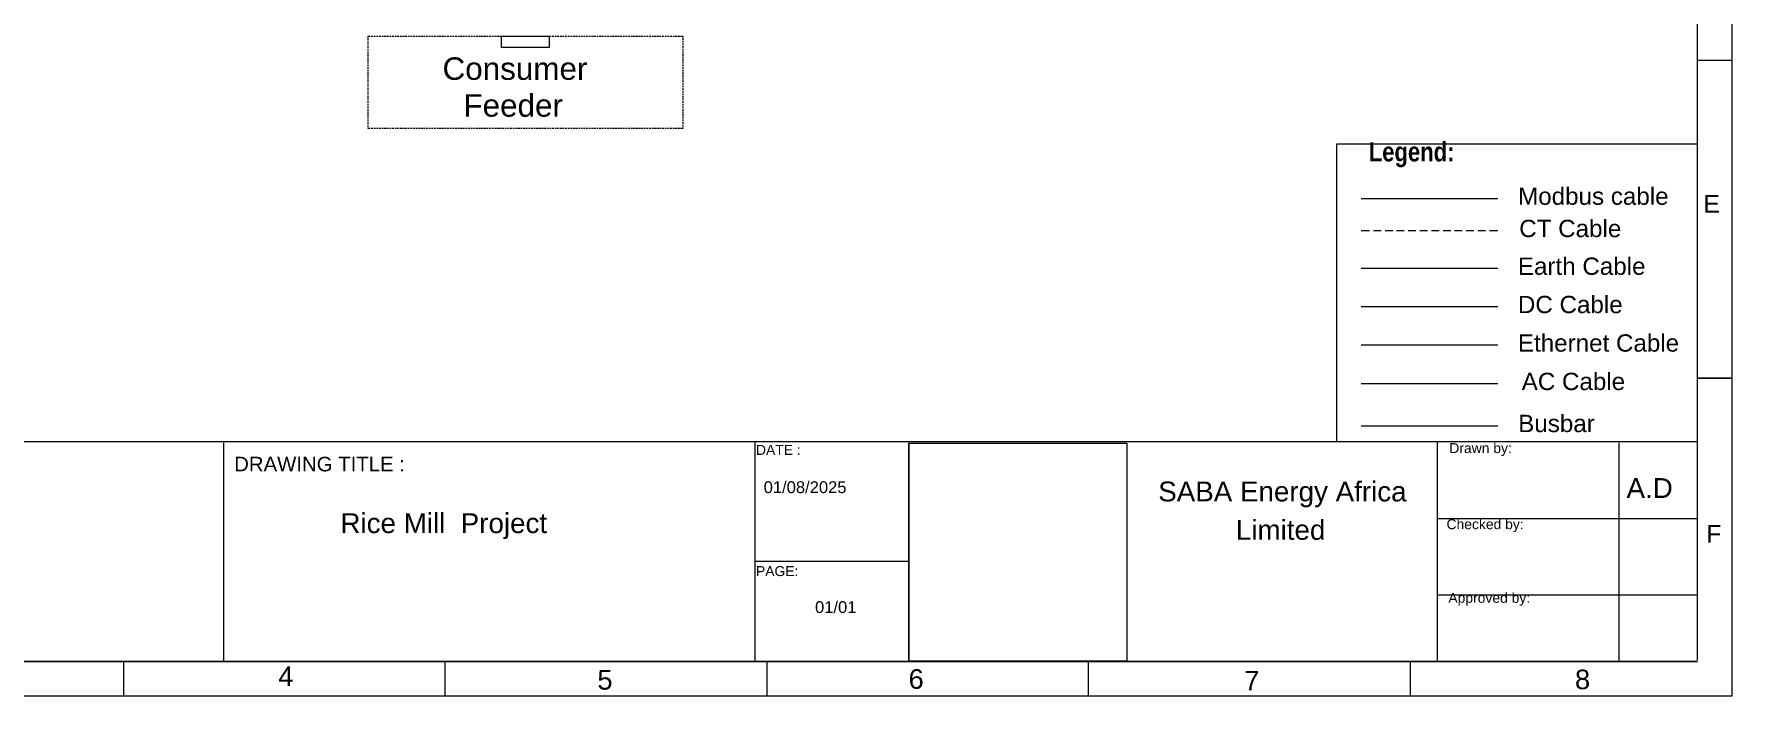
# Model space of a CAD drawing. Header units: millimetres. Extents: x 3842 to 4578, y 1789 to 2334.
# Drawn here: x 4092.7 to 4578.4, y 1788.8 to 1978.2 of the extents above; entities that cross this region are included whole.
import ezdxf

# ---------------------------------------------------------------- set-up
doc = ezdxf.new("R2010")
doc.units = ezdxf.units.MM
for name, color, linetype in [('PDF2_PDF_0', 7, 'Continuous'), ('PDF2_PDF_Communication Cable', 6, 'Continuous'), ('PDF2_PDF_Communication Cables', 4, 'Continuous'), ('PDF2_PDF_DC Wires', 1, 'Continuous'), ('PDF2_PDF_GRID_TEXT', 7, 'Continuous'), ('PDF2_PDF_P_0', 7, 'Continuous'), ('PDF2_PDF_PDF2_0', 5, 'Continuous'), ('PDF2_PDF_PDF2_ramp', 5, 'Continuous'), ('PDF2_PDF_PDF8_Geometry', 5, 'Continuous'), ('PDF2_PDF_WIRES', 3, 'Continuous'), ('PDF2_Text', 7, 'Continuous')]:
    doc.layers.add(name, color=color, linetype=linetype)
doc.styles.add('PDF Arial Narrow Bold', font='ARIALNB.TTF')
doc.styles.add('PDF ArialMT', font='arial.ttf')

msp = doc.modelspace()

# ---------------------------------------------------------------- linework, layer by layer
at = {"layer": 'PDF2_PDF_0', "lineweight": 0}
for points in [[(4188.32, 1977.26), (4188.32, 1977.61), (4188.94, 1977.61)], [(4188.32, 1976.52), (4188.32, 1977.02)], [(4189.18, 1977.61), (4189.68, 1977.61)], [(4189.95, 1977.61), (4190.42, 1977.61)], [(4190.69, 1977.61), (4191.19, 1977.61)], [(4191.43, 1977.61), (4191.93, 1977.61)], [(4192.2, 1977.61), (4192.67, 1977.61)], [(4192.94, 1977.61), (4193.44, 1977.61)], [(4193.68, 1977.61), (4194.18, 1977.61)], [(4194.42, 1977.61), (4194.93, 1977.61)], [(4195.19, 1977.61), (4195.7, 1977.61)], [(4195.93, 1977.61), (4196.44, 1977.61)], [(4196.67, 1977.61), (4197.18, 1977.61)], [(4197.44, 1977.61), (4197.92, 1977.61)], [(4198.18, 1977.61), (4198.69, 1977.61)], [(4198.92, 1977.61), (4199.43, 1977.61)], [(4199.69, 1977.61), (4200.2, 1977.61)], [(4200.43, 1977.61), (4200.94, 1977.61)], [(4201.17, 1977.61), (4201.68, 1977.61)], [(4201.94, 1977.61), (4202.45, 1977.61)], [(4202.69, 1977.61), (4203.19, 1977.61)], [(4203.43, 1977.61), (4203.93, 1977.61)], [(4204.2, 1977.61), (4204.67, 1977.61)], [(4204.94, 1977.61), (4205.44, 1977.61)], [(4205.68, 1977.61), (4206.18, 1977.61)], [(4206.42, 1977.61), (4206.92, 1977.61)], [(4207.19, 1977.61), (4207.69, 1977.61)], [(4207.93, 1977.61), (4208.43, 1977.61)], [(4208.67, 1977.61), (4209.17, 1977.61)], [(4209.44, 1977.61), (4209.94, 1977.61)], [(4210.18, 1977.61), (4210.68, 1977.61)], [(4210.95, 1977.61), (4211.42, 1977.61)], [(4211.69, 1977.61), (4212.19, 1977.61)], [(4212.43, 1977.61), (4212.93, 1977.61)], [(4213.17, 1977.61), (4213.67, 1977.61)], [(4213.94, 1977.61), (4214.44, 1977.61)], [(4214.68, 1977.61), (4215.18, 1977.61)], [(4215.42, 1977.61), (4215.93, 1977.61)], [(4216.19, 1977.61), (4216.67, 1977.61)], [(4216.93, 1977.61), (4217.44, 1977.61)], [(4217.67, 1977.61), (4218.18, 1977.61)], [(4218.44, 1977.61), (4218.92, 1977.61)], [(4219.18, 1977.61), (4219.69, 1977.61)], [(4219.92, 1977.61), (4220.43, 1977.61)], [(4220.66, 1977.61), (4221.2, 1977.61)], [(4221.43, 1977.61), (4221.94, 1977.61)], [(4222.17, 1977.61), (4222.68, 1977.61)], [(4222.94, 1977.61), (4223.42, 1977.61)], [(4223.69, 1977.61), (4224.19, 1977.61)], [(4224.43, 1977.61), (4224.93, 1977.61)], [(4225.17, 1977.61), (4225.67, 1977.61)], [(4225.94, 1977.61), (4226.44, 1977.61)], [(4226.68, 1977.61), (4227.18, 1977.61)], [(4227.42, 1977.61), (4227.92, 1977.61)], [(4228.19, 1977.61), (4228.69, 1977.61)], [(4228.93, 1977.61), (4229.43, 1977.61)], [(4229.7, 1977.61), (4230.17, 1977.61)], [(4230.44, 1977.61), (4230.91, 1977.61)], [(4231.18, 1977.61), (4231.68, 1977.61)], [(4231.92, 1977.61), (4232.42, 1977.61)], [(4232.66, 1977.61), (4233.19, 1977.61)], [(4233.43, 1977.61), (4233.93, 1977.61)], [(4234.17, 1977.61), (4234.67, 1977.61)], [(4234.94, 1977.61), (4235.41, 1977.61)], [(4235.68, 1977.61), (4236.18, 1977.61)], [(4236.42, 1977.61), (4236.92, 1977.61)], [(4237.19, 1977.61), (4237.67, 1977.61)], [(4237.93, 1977.61), (4238.44, 1977.61)], [(4238.67, 1977.61), (4239.18, 1977.61)], [(4239.41, 1977.61), (4239.95, 1977.61)], [(4240.18, 1977.61), (4240.69, 1977.61)], [(4240.92, 1977.61), (4241.43, 1977.61)], [(4241.69, 1977.61), (4242.17, 1977.61)], [(4242.43, 1977.61), (4242.91, 1977.61)], [(4243.17, 1977.61), (4243.68, 1977.61)], [(4243.92, 1977.61), (4244.42, 1977.61)], [(4244.69, 1977.61), (4245.19, 1977.61)], [(4245.43, 1977.61), (4245.93, 1977.61)], [(4246.17, 1977.61), (4246.67, 1977.61)], [(4246.94, 1977.61), (4247.44, 1977.61)], [(4247.68, 1977.61), (4248.18, 1977.61)], [(4248.45, 1977.61), (4248.92, 1977.61)], [(4249.19, 1977.61), (4249.66, 1977.61)], [(4249.93, 1977.61), (4250.43, 1977.61)], [(4250.67, 1977.61), (4251.17, 1977.61)], [(4251.41, 1977.61), (4251.94, 1977.61)], [(4252.18, 1977.61), (4252.68, 1977.61)], [(4252.92, 1977.61), (4253.42, 1977.61)], [(4253.69, 1977.61), (4254.16, 1977.61)], [(4254.43, 1977.61), (4254.93, 1977.61)], [(4255.17, 1977.61), (4255.67, 1977.61)], [(4255.94, 1977.61), (4256.41, 1977.61)], [(4256.68, 1977.61), (4257.18, 1977.61)], [(4257.42, 1977.61), (4257.92, 1977.61)], [(4258.16, 1977.61), (4258.69, 1977.61)], [(4258.93, 1977.61), (4259.44, 1977.61)], [(4259.67, 1977.61), (4260.18, 1977.61)], [(4260.44, 1977.61), (4260.92, 1977.61)], [(4261.18, 1977.61), (4261.66, 1977.61)], [(4261.92, 1977.61), (4262.43, 1977.61)], [(4262.66, 1977.61), (4263.17, 1977.61)], [(4263.43, 1977.61), (4263.94, 1977.61)], [(4264.17, 1977.61), (4264.68, 1977.61)], [(4264.91, 1977.61), (4265.42, 1977.61)], [(4265.68, 1977.61), (4266.19, 1977.61)], [(4266.43, 1977.61), (4266.93, 1977.61)], [(4267.2, 1977.61), (4267.67, 1977.61)], [(4267.94, 1977.61), (4268.41, 1977.61)], [(4268.68, 1977.61), (4269.18, 1977.61)], [(4269.42, 1977.61), (4269.92, 1977.61)], [(4270.16, 1977.61), (4270.69, 1977.61)], [(4270.93, 1977.61), (4271.43, 1977.61)], [(4271.67, 1977.61), (4272.17, 1977.61)], [(4272.44, 1977.61), (4272.91, 1977.61)], [(4273.18, 1977.61), (4273.68, 1977.61)], [(4273.92, 1977.61), (4274.42, 1977.61)], [(4274.69, 1977.61), (4275.16, 1977.61)], [(4275.43, 1977.61), (4275.93, 1977.61)], [(4276.17, 1977.61), (4276.67, 1977.61)], [(4276.91, 1977.61), (4277.44, 1977.61)], [(4277.68, 1977.61), (4278.3, 1977.61), (4278.3, 1977.26)], [(4278.3, 1977.02), (4278.3, 1976.52)], [(4188.32, 1975.77), (4188.32, 1976.28)], [(4188.32, 1975), (4188.32, 1975.51)], [(4188.32, 1974.26), (4188.32, 1974.77)], [(4188.32, 1973.52), (4188.32, 1974.03)], [(4188.32, 1972.78), (4188.32, 1973.26)], [(4188.32, 1972.01), (4188.32, 1972.52)], [(4278.3, 1976.28), (4278.3, 1975.77)], [(4278.3, 1975.51), (4278.3, 1975)], [(4278.3, 1974.77), (4278.3, 1974.26)], [(4278.3, 1974.03), (4278.3, 1973.52)], [(4278.3, 1973.26), (4278.3, 1972.78)], [(4278.3, 1972.52), (4278.3, 1972.01)], [(4188.32, 1971.27), (4188.32, 1971.78)], [(4188.32, 1970.5), (4188.32, 1971.04)], [(4188.32, 1969.76), (4188.32, 1970.27)], [(4188.32, 1969.02), (4188.32, 1969.52)], [(4188.32, 1968.28), (4188.32, 1968.75)], [(4188.32, 1967.51), (4188.32, 1968.01)], [(4188.32, 1966.77), (4188.32, 1967.27)], [(4278.3, 1971.78), (4278.3, 1971.27)], [(4278.3, 1971.04), (4278.3, 1970.5)], [(4278.3, 1970.27), (4278.3, 1969.76)], [(4278.3, 1969.52), (4278.3, 1969.02)], [(4278.3, 1968.75), (4278.3, 1968.28)], [(4278.3, 1968.01), (4278.3, 1967.51)], [(4278.3, 1967.27), (4278.3, 1966.77)], [(4188.32, 1966.03), (4188.32, 1966.53)], [(4188.32, 1965.26), (4188.32, 1965.76)], [(4188.32, 1964.52), (4188.32, 1965.02)], [(4188.32, 1963.75), (4188.32, 1964.28)], [(4188.32, 1963.01), (4188.32, 1963.51)], [(4188.32, 1962.27), (4188.32, 1962.77)], [(4278.3, 1966.53), (4278.3, 1966.03)], [(4278.3, 1965.76), (4278.3, 1965.26)], [(4278.3, 1965.02), (4278.3, 1964.52)], [(4278.3, 1964.28), (4278.3, 1963.75)], [(4278.3, 1963.51), (4278.3, 1963.01)], [(4278.3, 1962.77), (4278.3, 1962.27)], [(4188.32, 1961.53), (4188.32, 1962)], [(4188.32, 1960.79), (4188.32, 1961.26)], [(4188.32, 1960.02), (4188.32, 1960.52)], [(4188.32, 1959.28), (4188.32, 1959.78)], [(4188.32, 1958.51), (4188.32, 1959.01)], [(4188.32, 1957.77), (4188.32, 1958.27)], [(4188.32, 1957.03), (4188.32, 1957.53)], [(4278.3, 1962), (4278.3, 1961.53)], [(4278.3, 1961.26), (4278.3, 1960.79)], [(4278.3, 1960.52), (4278.3, 1960.02)], [(4278.3, 1959.78), (4278.3, 1959.28)], [(4278.3, 1959.01), (4278.3, 1958.51)], [(4278.3, 1958.27), (4278.3, 1957.77)], [(4278.3, 1957.53), (4278.3, 1957.03)], [(4188.32, 1956.26), (4188.32, 1956.76)], [(4188.32, 1955.52), (4188.32, 1956.02)], [(4188.32, 1954.77), (4188.32, 1955.28)], [(4188.32, 1954.03), (4188.32, 1954.51)], [(4188.32, 1953.26), (4188.32, 1953.77)], [(4188.32, 1952.52), (4188.32, 1953.03)], [(4278.3, 1956.76), (4278.3, 1956.26)], [(4278.3, 1956.02), (4278.3, 1955.52)], [(4278.3, 1955.28), (4278.3, 1954.77)], [(4278.3, 1954.51), (4278.3, 1954.03)], [(4278.3, 1953.77), (4278.3, 1953.26)], [(4278.3, 1953.03), (4278.3, 1952.52)], [(4188.32, 1951.75), (4188.32, 1952.29)], [(4188.94, 1951.16), (4188.32, 1951.16), (4188.32, 1951.52)], [(4189.68, 1951.16), (4189.18, 1951.16)], [(4190.42, 1951.16), (4189.95, 1951.16)], [(4191.19, 1951.16), (4190.69, 1951.16)], [(4191.93, 1951.16), (4191.43, 1951.16)], [(4192.67, 1951.16), (4192.2, 1951.16)], [(4193.44, 1951.16), (4192.94, 1951.16)], [(4194.18, 1951.16), (4193.68, 1951.16)], [(4194.93, 1951.16), (4194.42, 1951.16)], [(4195.7, 1951.16), (4195.19, 1951.16)], [(4196.44, 1951.16), (4195.93, 1951.16)], [(4197.18, 1951.16), (4196.67, 1951.16)], [(4197.92, 1951.16), (4197.44, 1951.16)], [(4198.69, 1951.16), (4198.18, 1951.16)], [(4199.43, 1951.16), (4198.92, 1951.16)], [(4200.2, 1951.16), (4199.69, 1951.16)], [(4200.94, 1951.16), (4200.43, 1951.16)], [(4201.68, 1951.16), (4201.17, 1951.16)], [(4202.45, 1951.16), (4201.94, 1951.16)], [(4203.19, 1951.16), (4202.69, 1951.16)], [(4203.93, 1951.16), (4203.43, 1951.16)], [(4204.67, 1951.16), (4204.2, 1951.16)], [(4205.44, 1951.16), (4204.94, 1951.16)], [(4206.18, 1951.16), (4205.68, 1951.16)], [(4206.92, 1951.16), (4206.42, 1951.16)], [(4207.69, 1951.16), (4207.19, 1951.16)], [(4208.43, 1951.16), (4207.93, 1951.16)], [(4209.17, 1951.16), (4208.67, 1951.16)], [(4209.94, 1951.16), (4209.44, 1951.16)], [(4210.68, 1951.16), (4210.18, 1951.16)], [(4211.42, 1951.16), (4210.95, 1951.16)], [(4212.19, 1951.16), (4211.69, 1951.16)], [(4212.93, 1951.16), (4212.43, 1951.16)], [(4213.67, 1951.16), (4213.17, 1951.16)], [(4214.44, 1951.16), (4213.94, 1951.16)], [(4215.18, 1951.16), (4214.68, 1951.16)], [(4215.93, 1951.16), (4215.42, 1951.16)], [(4216.67, 1951.16), (4216.19, 1951.16)], [(4217.44, 1951.16), (4216.93, 1951.16)], [(4218.18, 1951.16), (4217.67, 1951.16)], [(4218.92, 1951.16), (4218.44, 1951.16)], [(4219.69, 1951.16), (4219.18, 1951.16)], [(4220.43, 1951.16), (4219.92, 1951.16)], [(4221.2, 1951.16), (4220.66, 1951.16)], [(4221.94, 1951.16), (4221.43, 1951.16)], [(4222.68, 1951.16), (4222.17, 1951.16)], [(4223.42, 1951.16), (4222.94, 1951.16)], [(4224.19, 1951.16), (4223.69, 1951.16)], [(4224.93, 1951.16), (4224.43, 1951.16)], [(4225.67, 1951.16), (4225.17, 1951.16)], [(4226.44, 1951.16), (4225.94, 1951.16)], [(4227.18, 1951.16), (4226.68, 1951.16)], [(4227.92, 1951.16), (4227.42, 1951.16)], [(4228.69, 1951.16), (4228.19, 1951.16)], [(4229.43, 1951.16), (4228.93, 1951.16)], [(4230.17, 1951.16), (4229.7, 1951.16)], [(4230.91, 1951.16), (4230.44, 1951.16)], [(4231.68, 1951.16), (4231.18, 1951.16)], [(4232.42, 1951.16), (4231.92, 1951.16)], [(4233.19, 1951.16), (4232.66, 1951.16)], [(4233.93, 1951.16), (4233.43, 1951.16)], [(4234.67, 1951.16), (4234.17, 1951.16)], [(4235.41, 1951.16), (4234.94, 1951.16)], [(4236.18, 1951.16), (4235.68, 1951.16)], [(4236.92, 1951.16), (4236.42, 1951.16)], [(4237.67, 1951.16), (4237.19, 1951.16)], [(4238.44, 1951.16), (4237.93, 1951.16)], [(4239.18, 1951.16), (4238.67, 1951.16)], [(4239.95, 1951.16), (4239.41, 1951.16)], [(4240.69, 1951.16), (4240.18, 1951.16)], [(4241.43, 1951.16), (4240.92, 1951.16)], [(4242.17, 1951.16), (4241.69, 1951.16)], [(4242.91, 1951.16), (4242.43, 1951.16)], [(4243.68, 1951.16), (4243.17, 1951.16)], [(4244.42, 1951.16), (4243.92, 1951.16)], [(4245.19, 1951.16), (4244.69, 1951.16)], [(4245.93, 1951.16), (4245.43, 1951.16)], [(4246.67, 1951.16), (4246.17, 1951.16)], [(4247.44, 1951.16), (4246.94, 1951.16)], [(4248.18, 1951.16), (4247.68, 1951.16)], [(4248.92, 1951.16), (4248.45, 1951.16)], [(4249.66, 1951.16), (4249.19, 1951.16)], [(4250.43, 1951.16), (4249.93, 1951.16)], [(4251.17, 1951.16), (4250.67, 1951.16)], [(4251.94, 1951.16), (4251.41, 1951.16)], [(4252.68, 1951.16), (4252.18, 1951.16)], [(4253.42, 1951.16), (4252.92, 1951.16)], [(4254.16, 1951.16), (4253.69, 1951.16)], [(4254.93, 1951.16), (4254.43, 1951.16)], [(4255.67, 1951.16), (4255.17, 1951.16)], [(4256.41, 1951.16), (4255.94, 1951.16)], [(4257.18, 1951.16), (4256.68, 1951.16)], [(4257.92, 1951.16), (4257.42, 1951.16)], [(4258.69, 1951.16), (4258.16, 1951.16)], [(4259.44, 1951.16), (4258.93, 1951.16)], [(4260.18, 1951.16), (4259.67, 1951.16)], [(4260.92, 1951.16), (4260.44, 1951.16)], [(4261.66, 1951.16), (4261.18, 1951.16)], [(4262.43, 1951.16), (4261.92, 1951.16)], [(4263.17, 1951.16), (4262.66, 1951.16)], [(4263.94, 1951.16), (4263.43, 1951.16)], [(4264.68, 1951.16), (4264.17, 1951.16)], [(4265.42, 1951.16), (4264.91, 1951.16)], [(4266.19, 1951.16), (4265.68, 1951.16)], [(4266.93, 1951.16), (4266.43, 1951.16)], [(4267.67, 1951.16), (4267.2, 1951.16)], [(4268.41, 1951.16), (4267.94, 1951.16)], [(4269.18, 1951.16), (4268.68, 1951.16)], [(4269.92, 1951.16), (4269.42, 1951.16)], [(4270.69, 1951.16), (4270.16, 1951.16)], [(4271.43, 1951.16), (4270.93, 1951.16)], [(4272.17, 1951.16), (4271.67, 1951.16)], [(4272.91, 1951.16), (4272.44, 1951.16)], [(4273.68, 1951.16), (4273.18, 1951.16)], [(4274.42, 1951.16), (4273.92, 1951.16)], [(4275.16, 1951.16), (4274.69, 1951.16)], [(4275.93, 1951.16), (4275.43, 1951.16)], [(4276.67, 1951.16), (4276.17, 1951.16)], [(4277.44, 1951.16), (4276.91, 1951.16)], [(4278.3, 1951.52), (4278.3, 1951.16), (4277.68, 1951.16)], [(4278.3, 1952.29), (4278.3, 1951.75)]]:
    msp.add_lwpolyline(points, dxfattribs=at)
for points in [[(4226.5, 1977.61), (4240.09, 1977.61), (4240.09, 1974.38), (4226.5, 1974.38)], [(4465.26, 1861.62), (4568.54, 1861.62), (4568.54, 1946.69), (4465.26, 1946.69)]]:
    msp.add_lwpolyline(points, close=True, dxfattribs=at)
at = {"layer": 'PDF2_PDF_0', "color": 3, "lineweight": 0}
msp.add_lwpolyline([(4472.37, 1911.26), (4511.4, 1911.26)], dxfattribs=at)
at = {"layer": 'PDF2_PDF_Communication Cable', "lineweight": 0}
msp.add_lwpolyline([(4472.37, 1931.17), (4511.4, 1931.17)], dxfattribs=at)
at = {"layer": 'PDF2_PDF_Communication Cables', "lineweight": 0}
msp.add_lwpolyline([(4472.37, 1889.32), (4511.4, 1889.32)], dxfattribs=at)
at = {"layer": 'PDF2_PDF_DC Wires', "lineweight": 0}
msp.add_lwpolyline([(4472.37, 1900.28), (4511.4, 1900.28)], dxfattribs=at)
at = {"layer": 'PDF2_PDF_GRID_TEXT', "lineweight": 0}
msp.add_lwpolyline([(3852.32, 1861.62), (4568.54, 1861.62), (4568.54, 2324.57), (3852.32, 2324.57)], close=True, dxfattribs=at)
at = {"layer": 'PDF2_PDF_P_0', "lineweight": 0}
msp.add_lwpolyline([(4343.08, 1798.86), (4343.08, 1861.15), (4405.37, 1861.15), (4405.37, 1798.86)], close=True, dxfattribs=at)
at = {"layer": 'PDF2_PDF_PDF2_0', "lineweight": 0}
for points in [[(4578.43, 1788.85), (4578.43, 2334.46), (3842.43, 2334.46), (3842.43, 1788.85)], [(4568.54, 1799.1), (4568.54, 1861.62), (4568.54, 2324.57), (3852.32, 2324.57), (3852.32, 1798.74)], [(4568.54, 1970.71), (4578.43, 1970.71)], [(4578.43, 1879.78), (4568.54, 1879.78), (4578.43, 1879.78)], [(4147, 1861.24), (4147, 1798.74)], [(4298.92, 1861.24), (4298.92, 1798.74)], [(4342.84, 1861.24), (4342.84, 1798.74)], [(4494.11, 1861.24), (4494.11, 1798.74)], [(4546.06, 1861.24), (4546.06, 1798.74)], [(4494.11, 1839.62), (4568.54, 1839.62)], [(4298.92, 1827.44), (4342.84, 1827.44)], [(4494.11, 1817.79), (4568.54, 1817.79)], [(4118.42, 1788.85), (4118.42, 1798.74)], [(4210.39, 1788.85), (4210.39, 1798.74)], [(4302.44, 1788.85), (4302.44, 1798.74)], [(4394.41, 1788.85), (4394.41, 1798.74)], [(4486.49, 1788.85), (4486.49, 1798.74)]]:
    msp.add_lwpolyline(points, dxfattribs=at)
at = {"layer": 'PDF2_PDF_PDF2_ramp', "lineweight": 0}
for points in [[(3852.32, 1861.62), (4568.54, 1861.62)], [(4298.92, 1861.62), (4298.92, 1798.74)], [(4494.11, 1861.62), (4494.11, 1798.74)], [(3852.32, 1798.74), (4568.54, 1798.74), (3852.32, 1798.74)], [(4578.43, 1788.85), (3842.43, 1788.85)]]:
    msp.add_lwpolyline(points, dxfattribs=at)
at = {"layer": 'PDF2_PDF_PDF8_Geometry', "color": 30, "lineweight": 0, "true_color": 0xff7f00}
msp.add_lwpolyline([(4472.37, 1878.3), (4511.4, 1878.3)], dxfattribs=at)
at = {"layer": 'PDF2_PDF_PDF8_Geometry', "lineweight": 0}
msp.add_lwpolyline([(4472.37, 1866.15), (4511.4, 1866.15)], dxfattribs=at)
at = {"layer": 'PDF2_PDF_WIRES', "lineweight": 0}
for points in [[(4472.37, 1922.05), (4474.77, 1922.05)], [(4475.86, 1922.05), (4478.08, 1922.05)], [(4479.18, 1922.05), (4481.4, 1922.05)], [(4482.5, 1922.05), (4484.69, 1922.05)], [(4485.81, 1922.05), (4488.01, 1922.05)], [(4489.13, 1922.05), (4491.35, 1922.05)], [(4492.45, 1922.05), (4494.64, 1922.05)], [(4495.77, 1922.05), (4497.96, 1922.05)], [(4499.08, 1922.05), (4501.27, 1922.05)], [(4502.37, 1922.05), (4504.59, 1922.05)], [(4505.72, 1922.05), (4507.91, 1922.05)], [(4509.03, 1922.05), (4511.4, 1922.05)]]:
    msp.add_lwpolyline(points, dxfattribs=at)

# ---------------------------------------------------------------- texts
at = {"layer": 'PDF2_Text', "attachment_point": 4}
for s, insert, char_height, style in [('Consumer', (4209.6, 1968.29), 6.431, 'PDF ArialMT'), ('Feeder', (4215.58, 1957.75), 6.431, 'PDF ArialMT'), ('Legend:', (4474.52, 1943.69), 5.504, 'PDF Arial Narrow Bold'), ('Modbus cable', (4517.24, 1931.81), 4.9496, 'PDF ArialMT'), ('E', (4570.26, 1929.63), 5.05, 'PDF ArialMT'), ('CT Cable', (4517.56, 1922.57), 4.95, 'PDF ArialMT'), ('Earth Cable', (4517.18, 1911.78), 4.9496, 'PDF ArialMT'), ('DC Cable', (4517.18, 1900.82), 4.95, 'PDF ArialMT'), ('Ethernet Cable', (4517.18, 1889.81), 4.9496, 'PDF ArialMT'), ('AC Cable', (4518.27, 1878.82), 4.95, 'PDF ArialMT'), ('Busbar', (4517.27, 1866.79), 4.95, 'PDF ArialMT'), ('DATE :', (4299.26, 1859.26), 2.842, 'PDF ArialMT'), ('Drawn by:', (4497.57, 1859.35), 2.842, 'PDF ArialMT'), ('DRAWING TITLE :', (4150.01, 1855.18), 4.1679, 'PDF ArialMT'), ('SABA Energy Africa', (4414.31, 1846.51), 5.6831, 'PDF ArialMT'), ('A.D', (4548.25, 1848.35), 5.683, 'PDF ArialMT'), ('01/08/2025', (4301.46, 1848.57), 3.388, 'PDF ArialMT'), (' Rice Mill  Project', (4178.2, 1837.45), 5.6831, 'PDF ArialMT'), ('Limited', (4436.52, 1836.35), 5.683, 'PDF ArialMT'), ('Checked by:', (4496.77, 1837.58), 2.8415, 'PDF ArialMT'), ('F', (4571.09, 1835.26), 5.05, 'PDF ArialMT'), ('PAGE:', (4299.26, 1824.57), 2.842, 'PDF ArialMT'), ('Approved by:', (4497.3, 1816.52), 2.8415, 'PDF ArialMT'), ('01/01', (4316.15, 1814.27), 3.388, 'PDF ArialMT'), ('4', (4162.62, 1794.52), 5.61, 'PDF ArialMT'), ('5', (4253.88, 1793.45), 5.61, 'PDF ArialMT'), ('6', (4342.89, 1793.69), 5.61, 'PDF ArialMT'), ('7', (4438.89, 1793.24), 5.61, 'PDF ArialMT'), ('8', (4533.5, 1793.57), 5.61, 'PDF ArialMT')]:
    msp.add_mtext(s, dxfattribs=dict(at, insert=insert, char_height=char_height, style=style))

doc.saveas('drawing.dxf')
